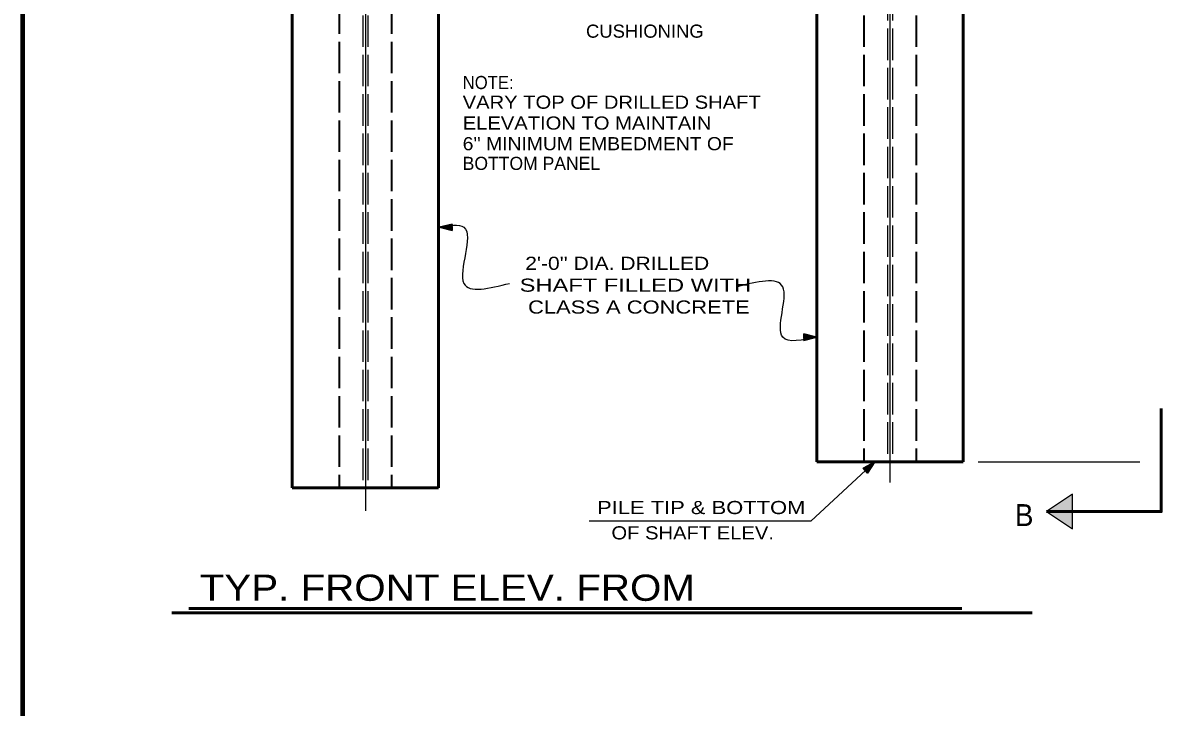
# Model space of a CAD drawing. Extents: x 10063.3 to 10134.4, y 10068.2 to 10136.7.
# Drawn here: x 10065.57 to 10087.28, y 10106.65 to 10119.69 of the extents above; entities that cross this region are included whole.
import ezdxf

# ---------------------------------------------------------------- set-up
doc = ezdxf.new("R2010")
doc.units = 0
doc.header["$LTSCALE"] = 0.1
doc.linetypes.add('LONG_DASHED', pattern=[7.5, 6, -1.5])
for name, color, linetype, lineweight in [('1', 7, 'Continuous', 25), ('10', 7, 'Continuous', 25), ('13', 7, 'Continuous', 25), ('2', 7, 'Continuous', 25), ('4', 7, 'Continuous', 35), ('6', 7, 'Continuous', 25), ('7', 7, 'Continuous', 53)]:
    doc.layers.add(name, color=color, linetype=linetype, lineweight=lineweight)

msp = doc.modelspace()

# ---------------------------------------------------------------- hatches: boundary and pattern name
at = {"layer": '13'}
msp.add_hatch(color=256, dxfattribs=at).paths.add_polyline_path([(10085.0883, 10110.3796), (10085.5843, 10110.049), (10085.5843, 10110.7103)])

# ---------------------------------------------------------------- linework, layer by layer
at = {"layer": '1', "lineweight": 53}
for p, q in [((10080.7116, 10121.3307), (10080.7116, 10111.3307)), ((10083.4987, 10121.3307), (10083.4987, 10111.3307)), ((10070.7116, 10120.8307), (10070.7116, 10110.8307)), ((10073.4987, 10120.8307), (10073.4987, 10110.8307)), ((10080.7116, 10111.3307), (10083.4987, 10111.3307)), ((10070.7116, 10110.8307), (10073.4987, 10110.8307))]:
    msp.add_line(p, q, dxfattribs=at)
at = {"layer": '10', "lineweight": 80}
msp.add_line((10065.5745, 10090.5821), (10065.5745, 10135.732), dxfattribs=at)
at = {"layer": '13'}
for points in [[(10073.7594, 10115.7953), (10073.7594, 10115.7828), (10073.5094, 10115.7953), (10073.7594, 10115.7703), (10073.7594, 10115.7578), (10073.5094, 10115.7953), (10073.7594, 10115.7453), (10073.7594, 10115.7328), (10073.5094, 10115.7953), (10073.7594, 10115.8578), (10073.7594, 10115.8453), (10073.5094, 10115.7953), (10073.7594, 10115.8328), (10073.7594, 10115.8203), (10073.5094, 10115.7953), (10073.7594, 10115.8078), (10073.7594, 10115.7328), (10073.7594, 10115.8578), (10073.5094, 10115.7953), (10073.7594, 10115.7328)], [(10080.4619, 10113.7039), (10080.4619, 10113.7164), (10080.7119, 10113.7039), (10080.4619, 10113.7289), (10080.4619, 10113.7414), (10080.7119, 10113.7039), (10080.4619, 10113.7539), (10080.4619, 10113.7664), (10080.7119, 10113.7039), (10080.4619, 10113.6414), (10080.4619, 10113.6539), (10080.7119, 10113.7039), (10080.4619, 10113.6664), (10080.4619, 10113.6789), (10080.7119, 10113.7039), (10080.4619, 10113.6914), (10080.4619, 10113.7664), (10080.4619, 10113.6414), (10080.7119, 10113.7039), (10080.4619, 10113.7664)], [(10081.6344, 10111.1604), (10081.643, 10111.1512), (10081.8174, 10111.3307), (10081.6515, 10111.1421), (10081.66, 10111.1329), (10081.8174, 10111.3307), (10081.6685, 10111.1238), (10081.677, 10111.1146), (10081.8174, 10111.3307), (10081.5919, 10111.2061), (10081.6004, 10111.197), (10081.8174, 10111.3307), (10081.6089, 10111.1878), (10081.6174, 10111.1786), (10081.8174, 10111.3307), (10081.6259, 10111.1695), (10081.677, 10111.1146), (10081.5919, 10111.2061), (10081.8174, 10111.3307), (10081.677, 10111.1146)]]:
    msp.add_lwpolyline(points, dxfattribs=at)
msp.add_lwpolyline([(10085.0883, 10110.3796), (10085.5843, 10110.049), (10085.5843, 10110.7103)], close=True, dxfattribs=at)
at = {"layer": '2'}
for p, q in [((10082.1052, 10132.6353), (10082.1052, 10110.9319)), ((10072.1052, 10132.1055), (10072.1052, 10110.3933))]:
    msp.add_line(p, q, dxfattribs=at)
at = {"layer": '4', "linetype": 'LONG_DASHED', "lineweight": 25}
for p, q in [((10082.0583, 10132.3307), (10082.0583, 10111.3307)), ((10082.152, 10132.3307), (10082.152, 10111.3307)), ((10072.0583, 10131.8307), (10072.0583, 10110.8307)), ((10072.152, 10131.8307), (10072.152, 10110.8307))]:
    msp.add_line(p, q, dxfattribs=at)
at = {"layer": '4', "linetype": 'LONG_DASHED'}
for p, q in [((10081.6052, 10121.3307), (10081.6052, 10111.3307)), ((10082.6052, 10121.3307), (10082.6052, 10111.3307)), ((10071.6052, 10120.8307), (10071.6052, 10110.8307)), ((10072.6052, 10120.8307), (10072.6052, 10110.8307))]:
    msp.add_line(p, q, dxfattribs=at)
at = {"layer": '6'}
msp.add_line((10083.787, 10111.3307), (10086.8713, 10111.3307), dxfattribs=at)
at = {"layer": '6', "lineweight": 53}
msp.add_lwpolyline([(10087.2765, 10112.3454), (10087.2765, 10110.3796), (10085.0883, 10110.3796)], dxfattribs=at)
at = {"layer": '6'}
msp.add_lwpolyline([(10081.8174, 10111.3307), (10080.5974, 10110.1953), (10076.371, 10110.1953)], dxfattribs=at)
for points in [[(10073.5094, 10115.7953), (10073.9833, 10115.7953), (10073.9833, 10114.7278), (10074.8547, 10114.7278)], [(10080.7119, 10113.7039), (10080.0616, 10113.7039), (10080.0616, 10114.6624), (10079.1902, 10114.6624)]]:
    msp.add_spline(points, degree=3, dxfattribs=at)
at = {"layer": '7'}
for p, q in [((10068.4144, 10108.4498), (10084.8146, 10108.4498)), ((10068.7401, 10108.5318), (10083.4754, 10108.5318))]:
    msp.add_line(p, q, dxfattribs=at)

# ---------------------------------------------------------------- texts
for s, height, width, p in [('CUSHIONING', 0.25, 1.05, (10076.3115, 10119.4061)), ('NOTE:', 0.25, 0.95, (10073.9607, 10118.4279)), ('VARY TOP OF DRILLED SHAFT', 0.25, 1.15, (10073.9607, 10118.0529)), ('ELEVATION TO MAINTAIN', 0.25, 1.15, (10073.9607, 10117.6559)), ("6'' MINIMUM EMBEDMENT OF", 0.25, 1.1, (10073.9607, 10117.263)), ("2'-0'' DIA. DRILLED", 0.25, 1.2, (10075.153, 10114.9847)), ('SHAFT FILLED WITH', 0.25, 1.35, (10075.0462, 10114.568)), ('CLASS A CONCRETE', 0.25, 1.25, (10075.2064, 10114.1514)), ('PILE TIP & BOTTOM', 0.25, 1.25, (10076.522, 10110.3328)), ('B', 0.4167, 0.95, (10084.4874, 10110.1055)), ('OF SHAFT ELEV.', 0.25, 1.15, (10076.7962, 10109.8508)), ('TYP. FRONT ELEV. FROM ', 0.5, 1.15, (10068.9469, 10108.6808))]:
    msp.add_text(s, height=height, dxfattribs=dict(at, width=width)).set_placement(p)
msp.add_text('BOTTOM PANEL', height=0.25, dxfattribs=at).set_placement((10073.9607, 10116.888))

doc.saveas('drawing.dxf')
